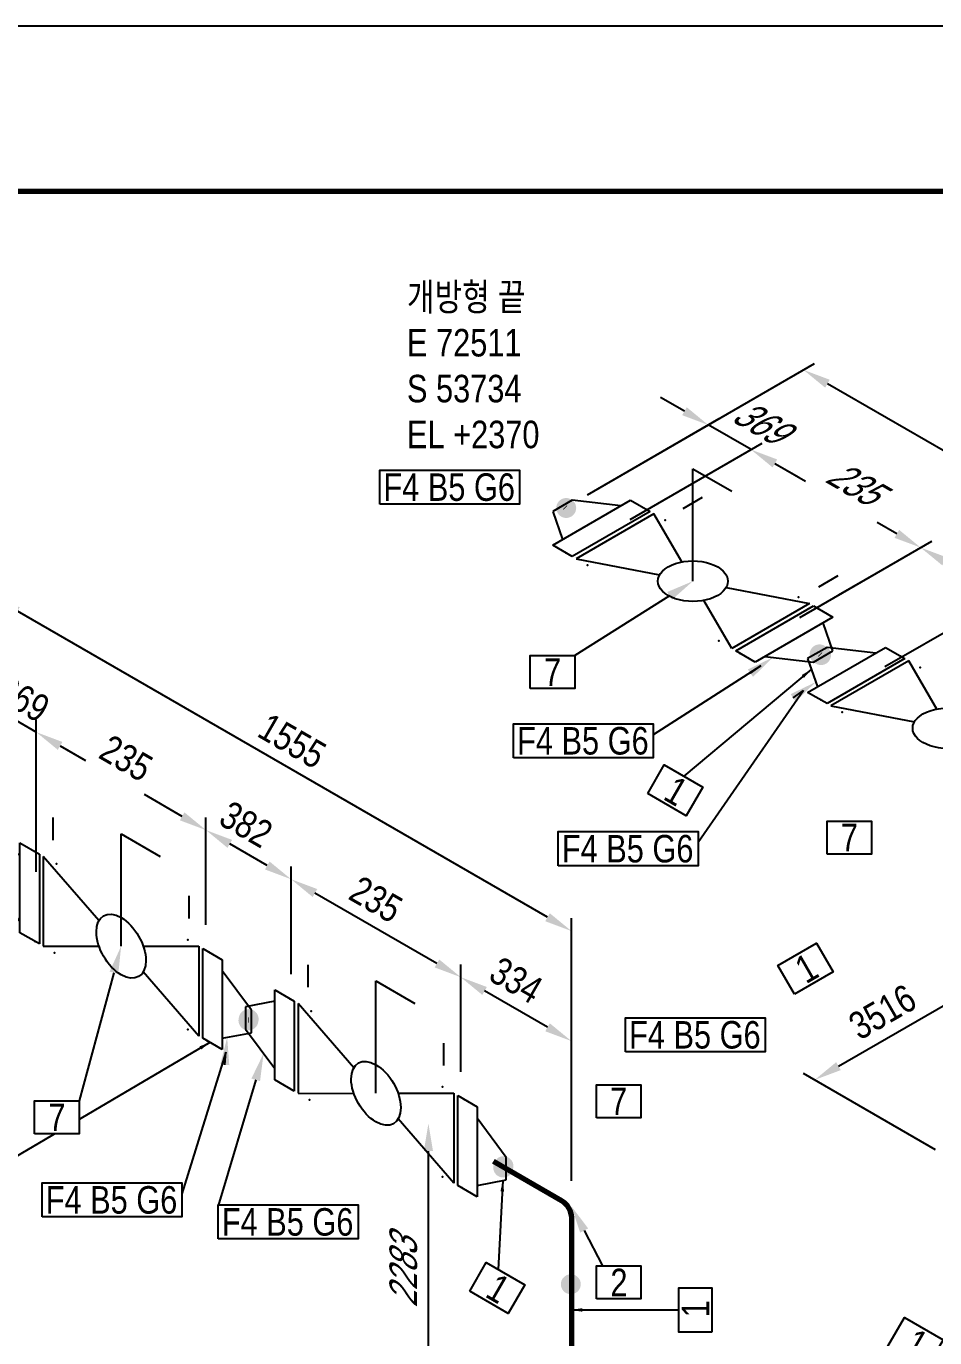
# Model space of a CAD drawing. Header units: millimetres. Extents: x 0 to 594, y 0 to 420.
# Drawn here: x 119.2 to 201.7, y 300.8 to 420 of the extents above; entities that cross this region are included whole.
import ezdxf
from ezdxf import colors
from ezdxf.entities.mleader import LeaderData, LeaderLine
from ezdxf.enums import TextEntityAlignment as Align
from ezdxf.math import Vec2, Vec3

# ---------------------------------------------------------------- set-up
doc = ezdxf.new("R2010")
doc.units = ezdxf.units.MM
doc.header["$LTSCALE"] = 0.25
for name, color, linetype in [('밸브', 4, 'Continuous'), ('용접', 1, 'Continuous'), ('주석', 7, 'Continuous'), ('치수', 1, 'Continuous')]:
    doc.layers.add(name, color=color, linetype=linetype)
doc.layers.add('파이프', color=3, linetype='Continuous', lineweight=70)
doc.styles.add('AdskIsoAnnotation', font='arial.ttf', dxfattribs={"width": 0.8, "height": 1})
doc.styles.add('AdskIsoMetric', font='arial.ttf', dxfattribs={"width": 0.8, "height": 2.5})
doc.styles.add('AdskIsoMetric-30', font='arial.ttf', dxfattribs={"width": 0.8, "height": 2.5})
doc.styles.add('AdskIsoMetric30', font='arial.ttf', dxfattribs={"width": 0.8, "oblique": 29.99999978264889, "height": 2.5})
doc.styles.get("Standard").update_dxf_attribs({"font": 'arial.ttf'})
doc.dimstyles.new('AdskIsoMetric', dxfattribs={"dimtxt": 2.5, "dimasz": 2.5, "dimexe": 1, "dimexo": 2, "dimgap": 0.8, "dimtad": 1, "dimdec": 0, "dimrnd": 1, "dimzin": 0, "dimdsep": 46, "dimtxsty": 'AdskIsoMetric', "dimcen": 0, "dimclrt": 7, "dimadec": 0, "dimazin": 0, "dimtfac": 1, "dimtdec": 0, "dimtmove": 1, "dimatfit": 3, "dimfxl": 0, "dimfrac": 2, "dimtolj": 1, "dimtzin": 0, "dimarcsym": 0})

# ---------------------------------------------------------------- blocks, each defined once
blk = doc.blocks.new('플랜지WN-1-IsoRight')
at = {"color": 0, "linetype": 'ByBlock', "lineweight": -2, "extrusion": (0.7071067811865476, 0.408248290463863, -0.5773502691896257)}
for p, q in [((0.02209708691207959, 0.1913663861549358), (0.110485434560398, 0.140335349846953)), ((0.02209708691207959, -0.2168819043089272), (0.02209708691207959, 0.1913663861549358)), ((0.02209708691207959, 0.1403353498469529), (-0.1104854345603981, 0.1148198316929615)), ((0.110485434560398, 0.140335349846953), (0.1104854345603982, -0.2679129406169102)), ((-0.1104854345603981, 0.1148198316929615), (-0.1104854345603981, 0.01275775907699575)), ((-0.1104854345603981, 0.01275775907699575), (0.0220970869120796, -0.1658508680009443)), ((0.1104854345603982, -0.2679129406169102), (0.02209708691207959, -0.2168819043089272))]:
    blk.add_line(p, q, dxfattribs=at)
blk = doc.blocks.new('개스킷-1-IsoRight')
at = {"color": 0, "linetype": 'ByBlock', "lineweight": -2, "extrusion": (1, 0, 0)}
for p in [(-0.04419417382415923, 0.2296396633859229), (0.04419417382415922, 0.1786086270779401), (-0.05293575327064105, -0.1735616738313713), (0.04419417382415925, -0.229639663385923)]:
    blk.add_point(p, dxfattribs=at)
blk = doc.blocks.new('볼 밸브-1-IsoRight')
at = {"color": 0, "linetype": 'ByBlock', "lineweight": -2, "extrusion": (0.7071067811865476, 0.408248290463863, -0.5773502691896257)}
for p, q in [((-0.1005874048326692, 0.1163530573035437), (-0.3535533905862022, 0.4082482904577395)), ((-0.3535533905862022, 0.4082482904577395), (-0.3535533905862023, -2.041971206370991e-12)), ((0.1006348176480118, 6.81143462079328e-05), (0.3535533905932738, -2.040790848612922e-12)), ((-0.3535533905862023, -2.041971206370991e-12), (-0.1006347621483478, -6.82743933664705e-05)), ((0.3535533905932738, -2.040790848612922e-12), (0.3535533905932738, -0.4082482904618222)), ((0.3535533905932738, -0.4082482904618222), (0.1006820197096957, -0.116189436065043)), ((0.1125395395231741, -0.06497473343818105), (0.1125395395231741, -0.06497473343818105))]:
    blk.add_line(p, q, dxfattribs=at)
at = {"linetype": 'ByBlock', "extrusion": (-1.922962686383564e-16, -1.110223024625157e-16, -0.9999999999999997)}
for centre, start_param, end_param in [((3.535769712332928e-12, -2.041302889302434e-12), -0.7853981633974483, 2.356194490192345), ((3.535769712332928e-12, -2.041274034724402e-12), 2.356194490192345, 5.497787143782137)]:
    blk.add_ellipse(centre, major_axis=(-0.07957747154594771, 0.1378322238554481), ratio=0.5773502691896256, start_param=start_param, end_param=end_param, dxfattribs=at)
blk = doc.blocks.new('Operator_Lever-1-IsoRight')
at = {"color": 0, "linetype": 'ByBlock', "lineweight": -2, "extrusion": (0.7071067811865476, 0.408248290463863, -0.5773502691896257)}
for p, q in [((0, 0), (0, 0.5103103630798287)), ((0, 0.5103103630798287), (0.1767766952966369, 0.408248290463863))]:
    blk.add_line(p, q, dxfattribs=at)
blk = doc.blocks.new('볼 밸브-2-IsoLeft')
at = {"color": 0, "linetype": 'ByBlock', "lineweight": -2, "extrusion": (0, -0.816496580927726, -0.5773502691896257)}
for p, q in [((-0.1767766952913326, 0.3061862178427942), (-0.5303300858810718, 0.1020620726129035)), ((-0.05011640381614839, 0.08721361128038556), (-0.1767766952913326, 0.3061862178427942)), ((-0.5303300858810718, 0.1020620726129035), (-0.1510112705816051, 0.02901661631140809)), ((0.151011215226196, -0.02901671235636032), (0.5303300858881433, -0.1020620726169862)), ((0.1767766952984042, -0.306186217846877), (0.05040002628082842, -0.08715911362349552)), ((0.1125395395231741, -0.06497473343818108), (0.1125395395231741, -0.06497473343818108)), ((0.5303300858881433, -0.1020620726169862), (0.1767766952984042, -0.306186217846877))]:
    blk.add_line(p, q, dxfattribs=at)
at = {"linetype": 'ByBlock', "extrusion": (0, 0, -1)}
for centre, start_param, end_param in [((3.5358593983425e-12, -2.041325814966172e-12), 3.926990816987242, 7.068583470577035), ((3.535834409544909e-12, -2.041340242255187e-12), 0.7853981633974481, 3.926990816987242)]:
    blk.add_ellipse(centre, major_axis=(-0.1591549430918955, 0), ratio=0.5773502691896256, start_param=start_param, end_param=end_param, dxfattribs=at)
blk = doc.blocks.new('개스킷-2-IsoLeft')
at = {"color": 0, "linetype": 'ByBlock', "lineweight": -2, "extrusion": (0, 0, -1)}
for p in [(0.1325825214724777, 0.1275775907699572), (0.2209708691207962, 0.07654655446197431), (-0.229712448567278, -0.07149960121540552), (-0.1325825214724777, -0.1275775907699572)]:
    blk.add_point(p, dxfattribs=at)
blk = doc.blocks.new('플랜지WN-2-IsoLeft')
at = {"color": 0, "linetype": 'ByBlock', "lineweight": -2, "extrusion": (0, -0.816496580927726, -0.5773502691896257)}
for p, q in [((-0.1546796083845574, -0.1148198316929615), (0.1988737822087165, 0.08930431353897003)), ((-0.06629126073623882, 0.08930431353897009), (-0.1546796083845573, 0.03827327723098721)), ((0.1546796083845573, 0.06378879538497861), (-0.06629126073623882, 0.08930431353897009)), ((0.1988737822087165, 0.08930431353897003), (0.2872621298570349, 0.03827327723098714)), ((-0.1546796083845573, 0.03827327723098721), (-0.1104854345603982, -0.08930431353897003)), ((0.2872621298570349, 0.03827327723098714), (-0.06629126073623884, -0.1658508680009445)), ((-0.06629126073623884, -0.1658508680009445), (-0.1546796083845574, -0.1148198316929615))]:
    blk.add_line(p, q, dxfattribs=at)
blk = doc.blocks.new('*D100')
at = {"layer": 'Defpoints', "color": 0}
for p in [(158.6846669325366, 333.592802971729), (158.6846668951501, 322.6752858613964), (168.7336122220929, 312.7910416045916)]:
    blk.add_point(p, dxfattribs=at)
at = {"layer": '치수', "color": 0, "lineweight": -2}
for p, q in [((158.6846669030585, 324.9846869405035), (158.6846669364907, 334.7475035112826)), ((166.5685487704807, 329.0410416158203), (160.8497304355154, 332.3428029605014)), ((168.7336122300013, 315.1004426836985), (168.7336122774137, 328.9457421441463))]:
    blk.add_line(p, q, dxfattribs=at)
at = {"layer": '치수', "color": 0}
for points in [[(161.05806377072, 332.7036468776647), (160.6413971003108, 331.9819590433383), (158.6846669325366, 333.592802971729)], [(166.7768821056853, 329.4018855329836), (166.3602154352761, 328.6801976986572), (168.7336122734595, 327.7910416045927)]]:
    blk.add_solid(points, dxfattribs=at)
at = {"layer": '치수', "color": 7, "insert": (163.7091396119602, 333.3088195562497), "char_height": 2.5, "attachment_point": 5, "rotation": 329.99999970287485, "style": 'AdskIsoMetric-30'}
blk.add_mtext('\\A1;334', dxfattribs=at)
blk = doc.blocks.new('*D101')
at = {"layer": 'Defpoints', "color": 0}
for p in [(143.2692475354744, 342.4928996168834), (143.2692474994275, 331.5753825102851), (158.6846668951501, 322.6752858737821)]:
    blk.add_point(p, dxfattribs=at)
at = {"layer": '치수', "color": 0, "lineweight": -2}
for p, q in [((143.2692475070525, 333.8847835895558), (143.2692475392869, 343.6476001565188)), ((156.5196034282183, 334.8428029837291), (145.4343110384531, 341.2428996056556)), ((158.6846669027752, 324.9846869530528), (158.6846669350095, 334.7475035121366))]:
    blk.add_line(p, q, dxfattribs=at)
at = {"layer": '치수', "color": 0}
for points in [[(145.6426443736577, 341.6037435228187), (145.2259777032484, 340.8820556884925), (143.2692475354744, 342.4928996168834)], [(156.727936763423, 335.2036469008922), (156.3112700930137, 334.481959066566), (158.684666931197, 333.5928029725013)]]:
    blk.add_solid(points, dxfattribs=at)
at = {"layer": '치수', "color": 7, "insert": (150.9769572419753, 340.6597485627826), "char_height": 2.5, "attachment_point": 5, "rotation": 329.9999997028691, "style": 'AdskIsoMetric-30'}
blk.add_mtext('\\A1;235', dxfattribs=at)
blk = doc.blocks.new('개스킷 해치 표식-1-IsoRight')
at = {"linetype": 'ByBlock', "lineweight": -2, "extrusion": (0.7071067811865476, 0.408248290463863, -0.5773502691896257)}
blk.add_line((0, 0), (-1.040834085586084e-17, 0.1020620726159658), dxfattribs=at)
blk = doc.blocks.new('*D62')
at = {"layer": 'Defpoints', "color": 0}
for p in [(135.5326151052317, 346.9596464866003), (135.5326150680806, 336.0421293767869), (143.2692474994275, 331.5753825224955)]:
    blk.add_point(p, dxfattribs=at)
at = {"layer": '치수', "color": 0, "lineweight": -2}
for p, q in [((135.5326150759392, 338.3515304559226), (135.5326151091611, 348.1143470261681)), ((141.1041840335998, 343.7428996274743), (137.6976786082106, 345.7096464753727)), ((143.2692475072861, 333.8847836016312), (143.2692475405079, 343.6476001558145))]:
    blk.add_line(p, q, dxfattribs=at)
at = {"layer": '치수', "color": 0}
for points in [[(137.9060119434152, 346.0704903925358), (137.489345273006, 345.3488025582095), (135.5326151052317, 346.9596464866003)], [(141.3125173688044, 344.1037435446375), (140.8958506983951, 343.3820557103112), (143.2692475365786, 342.4928996162467)]]:
    blk.add_solid(points, dxfattribs=at)
at = {"layer": '치수', "color": 7, "insert": (139.1809608779115, 347.4711548879664), "char_height": 2.5, "attachment_point": 5, "rotation": 329.9999997028752, "style": 'AdskIsoMetric-30'}
blk.add_mtext('\\A1;382', dxfattribs=at)
blk = doc.blocks.new('*D102')
at = {"layer": 'Defpoints', "color": 0}
for p in [(120.1171957074288, 355.8597431321822), (120.1171956718262, 344.9422260245386), (135.5326150680807, 336.0421293888822)]:
    blk.add_point(p, dxfattribs=at)
at = {"layer": '치수', "color": 0, "lineweight": -2}
for p, q in [((120.1171956793573, 347.2516271038637), (120.1171957111944, 357.0144436718447)), ((122.2822592104075, 354.6097431209544), (124.590947861032, 353.2768210910778)), ((133.3675516007046, 348.2096464987208), (129.9389960239819, 350.1891240075802)), ((135.5326150756118, 338.3515304682072), (135.5326151074489, 348.1143470271555))]:
    blk.add_line(p, q, dxfattribs=at)
at = {"layer": '치수', "color": 0}
for points in [[(122.4905925456122, 354.9705870381175), (122.0739258752029, 354.2488992037913), (120.1171957074288, 355.8597431321822)], [(133.5758849359093, 348.5704904158839), (133.1592182655, 347.8488025815577), (135.5326151036833, 346.959646487493)]]:
    blk.add_solid(points, dxfattribs=at)
at = {"layer": '치수', "color": 7, "insert": (128.2777034765359, 353.4870749996865), "char_height": 2.5, "attachment_point": 5, "rotation": 329.99999970286893, "style": 'AdskIsoMetric-30'}
blk.add_mtext('\\A1;235', dxfattribs=at)
blk = doc.blocks.new('*D103')
at = {"layer": 'Defpoints', "color": 0}
for p in [(116.2344181245784, 358.1014658416919), (116.2344180733779, 343.1014658415954), (120.1171956578913, 340.8597431314948)]:
    blk.add_point(p, dxfattribs=at)
at = {"layer": '치수', "color": 0, "lineweight": -2}
for p, q in [((114.0693546215997, 359.3514658529198), (111.904291118621, 360.6014658641476)), ((116.2344180812608, 345.4108669207174), (116.2344181285198, 359.2561663812529)), ((120.1171957090918, 355.859743131222), (116.2344181245784, 358.1014658416919)), ((120.1171956657742, 343.1691442106167), (120.1171957130332, 357.014443670783)), ((122.2822592120705, 354.6097431199942), (124.4473227150492, 353.3597431087663))]:
    blk.add_line(p, q, dxfattribs=at)
at = {"layer": '치수', "color": 0}
for points in [[(114.2776879568043, 359.7123097700829), (113.861021286395, 358.9906219357566), (116.2344181245784, 358.1014658416919)], [(122.4905925472751, 354.9705870371573), (122.0739258768658, 354.248899202831), (120.1171957090918, 355.859743131222)]]:
    blk.add_solid(points, dxfattribs=at)
at = {"layer": '치수', "color": 7, "insert": (118.9211458512859, 358.8712004703602), "char_height": 2.5, "attachment_point": 5, "rotation": 329.99999970286893, "style": 'AdskIsoMetric-30'}
blk.add_mtext('\\A1;369', dxfattribs=at)
blk = doc.blocks.new('*D104')
at = {"layer": 'Defpoints', "color": 0}
for p in [(116.2344181589891, 368.101465841596), (116.2344180873583, 347.1839487293196), (168.7336122220929, 312.7910416045916)]:
    blk.add_point(p, dxfattribs=at)
at = {"layer": '치수', "color": 0, "lineweight": -2}
for p, q in [((116.2344180952667, 349.4933498084266), (116.2344181629433, 369.2561663811495)), ((166.5685488047251, 339.0410416158234), (118.3994816619679, 366.8514658303684)), ((168.7336122300013, 315.1004426836985), (168.7336123116581, 338.9457421441493))]:
    blk.add_line(p, q, dxfattribs=at)
at = {"layer": '치수', "color": 0}
for points in [[(118.6078149971726, 367.2123097475315), (118.1911483267633, 366.4906219132052), (116.2344181589891, 368.101465841596)], [(166.7768821399297, 339.4018855329866), (166.3602154695205, 338.6801976986602), (168.7336123077039, 337.7910416045958)]]:
    blk.add_solid(points, dxfattribs=at)
at = {"layer": '치수', "color": 7, "insert": (143.3638970499198, 355.05515098662), "char_height": 2.5, "attachment_point": 5, "rotation": 329.99999970287485, "style": 'AdskIsoMetric-30'}
blk.add_mtext('\\A1;1555', dxfattribs=at)
blk = doc.blocks.new('*D105')
at = {"layer": 'Defpoints', "color": 0}
for p in [(155.7432310262306, 320.2910416387942), (168.733612222093, 312.7910416045917), (168.7336120630578, 282.8991810841146)]:
    blk.add_point(p, dxfattribs=at)
at = {"layer": '치수', "color": 0, "lineweight": -2}
for p, q in [((155.7432310262306, 292.8991810264981), (155.7432310262306, 317.7910416387942)), ((166.7336120630578, 284.0538816153955), (154.7432310262306, 290.9765312921386))]:
    blk.add_line(p, q, dxfattribs=at)
at = {"layer": '치수', "color": 0}
for points in [[(155.326564359564, 317.7910416387942), (156.1598976928973, 317.7910416387942), (155.7432310262306, 320.2910416387942)], [(155.326564359564, 292.8991810264981), (156.1598976928973, 292.8991810264981), (155.7432310262306, 290.3991810264981)]]:
    blk.add_solid(points, dxfattribs=at)
at = {"layer": '치수', "color": 7, "insert": (153.4760788172854, 306.6540523709619), "char_height": 2.5, "attachment_point": 5, "rotation": 90, "style": 'AdskIsoMetric30'}
blk.add_mtext('\\A1;2283', dxfattribs=at)
blk = doc.blocks.new('*D114')
at = {"layer": 'Defpoints', "color": 0}
for p in [(208.2078609786715, 368.1600695108999), (195.2174798824826, 360.6600695806425), (210.6328992690526, 351.7599729155895)]:
    blk.add_point(p, dxfattribs=at)
at = {"layer": '치수', "color": 0, "lineweight": -2}
for p, q in [((197.217479887482, 361.8147701076663), (209.2078609811711, 368.7374197744118)), ((221.4582168654453, 360.509972860595), (210.3729244801928, 366.9100694971479)), ((212.6328992740519, 352.9146734426134), (224.6232803694663, 359.8373231103549))]:
    blk.add_line(p, q, dxfattribs=at)
at = {"layer": '치수', "color": 0}
for points in [[(210.5812578158182, 367.2709134140682), (210.1645911445675, 366.5492255802276), (208.2078609786715, 368.1600695108999)], [(221.6665502010707, 360.8708167775153), (221.24988352982, 360.1491289436748), (223.6232803669667, 359.259972846843)]]:
    blk.add_solid(points, dxfattribs=at)
at = {"layer": '치수', "color": 7, "insert": (218.6919932775504, 365.1029889690119), "char_height": 2.5, "attachment_point": 5, "rotation": 329.9999996360702, "style": 'AdskIsoMetric30'}
blk.add_mtext('\\A1;235', dxfattribs=at)
blk = doc.blocks.new('*D63')
at = {"layer": 'Defpoints', "color": 0}
for p in [(200.4712285562965, 372.6268163881015), (191.0163813754101, 367.1680578907368), (195.2174798824826, 360.6600695806425)]:
    blk.add_point(p, dxfattribs=at)
at = {"layer": '치수', "color": 0, "lineweight": -2}
for p, q in [((193.0163813804717, 368.3227584177247), (201.4712285588273, 373.2041666515955)), ((206.0427974775549, 369.4100695244186), (202.6362920578179, 371.3768163743496)), ((197.2174798875442, 361.8147701076304), (209.2078609816071, 368.7374197741606))]:
    blk.add_line(p, q, dxfattribs=at)
at = {"layer": '치수', "color": 0}
for points in [[(202.8446253934432, 371.7376602912698), (202.4279587221925, 371.0159724574293), (200.4712285562965, 372.6268163881015)], [(206.2511308131803, 369.7709134413389), (205.8344641419296, 369.0492256074984), (208.2078609790763, 368.1600695106667)]]:
    blk.add_solid(points, dxfattribs=at)
at = {"layer": '치수', "color": 7, "insert": (207.1033323169872, 372.019334164951), "char_height": 2.5, "attachment_point": 5, "rotation": 329.99999963607036, "style": 'AdskIsoMetric30'}
blk.add_mtext('\\A1;382', dxfattribs=at)
blk = doc.blocks.new('*D115')
at = {"layer": 'Defpoints', "color": 0}
for p in [(185.0558091680052, 381.5269130521569), (172.065428070673, 374.0269131209704), (187.4808474600615, 365.1268164580843)]:
    blk.add_point(p, dxfattribs=at)
at = {"layer": '치수', "color": 0, "lineweight": -2}
for p, q in [((174.0654280756364, 375.1816136480149), (186.0558091704869, 382.1042633156792)), ((187.2208726695266, 380.2769130384049), (190.0182414245494, 378.6618514109788)), ((198.3061650543116, 373.8768164021218), (196.5283475164908, 374.9032398512092)), ((189.4808474650249, 366.2815169851289), (201.4712285583147, 373.2041666518921))]:
    blk.add_line(p, q, dxfattribs=at)
at = {"layer": '치수', "color": 0}
for points in [[(187.4292060051519, 380.6377569553251), (187.0125393339012, 379.9160691214847), (185.0558091680052, 381.5269130521569)], [(198.514498389937, 374.237660319042), (198.0978317186863, 373.5159724852016), (200.471228555833, 372.6268163883698)]]:
    blk.add_solid(points, dxfattribs=at)
at = {"layer": '치수', "color": 7, "insert": (194.2976354462553, 378.5567562193164), "char_height": 2.5, "attachment_point": 5, "rotation": 329.99999963607, "style": 'AdskIsoMetric30'}
blk.add_mtext('\\A1;235', dxfattribs=at)
blk = doc.blocks.new('개스킷 해치 표식-2-IsoLeft')
at = {"linetype": 'ByBlock', "lineweight": -2, "extrusion": (0, -0.816496580927726, -0.5773502691896257)}
blk.add_line((0, 0), (0.08838834764831847, 0.05103103630798289), dxfattribs=at)
blk = doc.blocks.new('*D116')
at = {"layer": 'Defpoints', "color": 0}
for p in [(181.1730315920247, 383.7686357637364), (168.1826504952189, 376.2686358328987), (172.065428070673, 374.0269131209704)]:
    blk.add_point(p, dxfattribs=at)
at = {"layer": '치수', "color": 0, "lineweight": -2}
for p, q in [((179.0079680905033, 385.0186357774884), (176.842904588982, 386.2686357912404)), ((170.1826505001884, 377.4233363599398), (182.1730315945094, 384.3459860272569)), ((185.0558091680444, 381.5269130521346), (181.1730315920247, 383.7686357637364)), ((174.0654280756424, 375.1816136480115), (186.0558091705291, 382.1042633156551)), ((187.2208726695658, 380.2769130383826), (189.3859361710872, 379.0269130246306))]:
    blk.add_line(p, q, dxfattribs=at)
at = {"layer": '치수', "color": 0}
for points in [[(179.2163014261287, 385.3794796944086), (178.799634754878, 384.6577918605681), (181.1730315920247, 383.7686357637364)], [(187.4292060051911, 380.6377569553028), (187.0125393339404, 379.9160691214623), (185.0558091680444, 381.5269130521346)]]:
    blk.add_solid(points, dxfattribs=at)
at = {"layer": '치수', "color": 7, "insert": (185.7813967878546, 384.101886073332), "char_height": 2.5, "attachment_point": 5, "rotation": 329.99999963607, "style": 'AdskIsoMetric30'}
blk.add_mtext('\\A1;369', dxfattribs=at)
blk = doc.blocks.new('*D117')
at = {"layer": 'Defpoints', "color": 0}
for p in [(189.8332856562899, 388.768635717785), (168.1826504952189, 376.2686358328988), (220.6818446018644, 345.9582115385684)]:
    blk.add_point(p, dxfattribs=at)
at = {"layer": '치수', "color": 0, "lineweight": -2}
for p, q in [((170.1826505001633, 377.4233363599544), (190.833285658762, 389.3459859813128)), ((240.1674162614165, 359.708211437208), (191.9983491578112, 387.518635704033)), ((222.6818446068088, 347.112912065624), (243.3324797654101, 359.0355616869838))]:
    blk.add_line(p, q, dxfattribs=at)
at = {"layer": '치수', "color": 0}
for points in [[(192.2066824934366, 387.8794796209532), (191.7900158221859, 387.1577917871127), (189.8332856562899, 388.768635717785)], [(240.3757495970418, 360.0690553541283), (239.9590829257911, 359.3473675202878), (242.3324797629379, 358.458211423456)]]:
    blk.add_solid(points, dxfattribs=at)
at = {"layer": '치수', "color": 7, "insert": (217.6457954134248, 375.557928759813), "char_height": 2.5, "attachment_point": 5, "rotation": 329.9999996360702, "style": 'AdskIsoMetric30'}
blk.add_mtext('\\A1;1555', dxfattribs=at)
blk = doc.blocks.new('*D64')
at = {"layer": 'Defpoints', "color": 0}
for p in [(207.6914634376397, 333.9932428547785), (220.6818444780448, 326.4932428264392), (203.8246870110688, 316.7607585725612)]:
    blk.add_point(p, dxfattribs=at)
at = {"layer": '치수', "color": 0, "lineweight": -2}
for p, q in [((218.6818444755075, 327.6479433721008), (206.6914634363711, 334.5705931276093)), ((192.9993694883254, 325.5107585866969), (205.5263999199781, 332.7432428689822)), ((201.8246870085317, 317.9154591182228), (189.8343059693953, 324.8381088737314))]:
    blk.add_line(p, q, dxfattribs=at)
at = {"layer": '치수', "color": 0}
for points in [[(205.3180665890121, 333.1040867885924), (205.7347332509442, 332.3823989493719), (207.6914634376397, 333.9932428547785)], [(192.7910361573594, 325.8716025063072), (193.2077028192915, 325.1499146670867), (190.8343059706639, 324.2607586009005)]]:
    blk.add_solid(points, dxfattribs=at)
at = {"layer": '치수', "color": 7, "insert": (196.9965851937466, 330.4354493668283), "char_height": 2.5, "attachment_point": 5, "rotation": 29.99999962411812, "style": 'AdskIsoMetric-30'}
blk.add_mtext('\\A1;3516', dxfattribs=at)
blk = doc.blocks.new('엘보우-14-Iso2DSkew90')
at = {"color": 0, "linetype": 'ByBlock', "lineweight": -2, "extrusion": (0.7071067827700399, 0.408248287089596, -0.5773502696362186)}
for p, q in [((-7.071067796030552, 4.082482913780926), (-0.9049707480482068, 0.5224851073344715)), ((-1.832410279067886e-09, -1.044970214419308), (-1.431770746407324e-08, -8.1649658256113))]:
    blk.add_line(p, q, dxfattribs=at)
at = {"linetype": 'ByBlock', "extrusion": (-9.242959281764037e-17, -1.174630057782326e-16, -1)}
blk.add_ellipse((-0.9049707507748093, -0.5224851076010986), major_axis=(-0.6399109497441329, 1.108358288919385), ratio=0.5773502696362188, start_param=0.785398160771291, end_param=2.356194486578098, dxfattribs=at)
blk = doc.blocks.new('Buttweld')
at = {"lineweight": -2}
blk.add_hatch(color=0, dxfattribs=at).paths.add_polyline_path([(0.04399514976077742, -0.002606086945810659), (0.04330731180660574, 0.005255936846196026), (0.04126469755226539, 0.01287907702365859), (0.03792937079826185, 0.02003170832977988), (0.03340267376025871, 0.0264965016817295), (0.02782214783713649, 0.03207702760485173), (0.02135735448518687, 0.03660372464285486), (0.01420472317906558, 0.03993905139685841), (0.006581583001603011, 0.04198166565119876), (-0.001280440790403681, 0.04266950360537045), (-0.009142464582410366, 0.04198166565119876), (-0.01676560475987293, 0.03993905139685841), (-0.02391823606599422, 0.03660372464285487), (-0.03038302941794385, 0.03207702760485173), (-0.03596355534106607, 0.02649650168172951), (-0.04049025237906921, 0.02003170832977988), (-0.04382557913307276, 0.0128790770236586), (-0.0458681933874131, 0.005255936846196026), (-0.04655603134158478, -0.002606086945810653), (-0.0458681933874131, -0.01046811073781733), (-0.04382557913307276, -0.01809125091527991), (-0.04049025237906921, -0.02524388222140119), (-0.03596355534106607, -0.03170867557335082), (-0.03038302941794385, -0.03728920149647304), (-0.02391823606599425, -0.04181589853447618), (-0.01676560475987292, -0.04515122528847974), (-0.009142464582410366, -0.04719383954282007), (-0.001280440790403688, -0.04788167749699176), (0.006581583001602991, -0.04719383954282008), (0.01420472317906554, -0.04515122528847974), (0.02135735448518687, -0.04181589853447618), (0.02782214783713648, -0.03728920149647305), (0.0334026737602587, -0.03170867557335083), (0.03792937079826184, -0.02524388222140123), (0.04126469755226539, -0.0180912509152799), (0.04330731180660574, -0.01046811073781735)], is_closed=False, flags=0)
blk = doc.blocks.new('AnnoRect')
at = {"color": 0, "linetype": 'ByBlock', "lineweight": -2}
blk.add_wipeout([(-0.8095147142857141, -0.5999939999999999), (-0.8095147142857141, 0.5999939999999997), (0.8095147142857136, 0.5999939999999997), (0.8095147142857136, -0.5999939999999997)], dxfattribs=at)
blk.add_lwpolyline([(-0.8095147142857141, -0.5999939999999999), (-0.8095147142857141, 0.5999940000000001), (0.8095147142857141, 0.5999940000000004), (0.8095147142857141, -0.5999939999999997)], close=True, dxfattribs=at)
at = {"color": 0, "linetype": 'ByBlock', "lineweight": -2, "style": 'AdskIsoAnnotation', "width": 0.8}
blk.add_attdef('XX', text='', height=1, dxfattribs=at).set_placement((0, 0), align=Align.MIDDLE_CENTER)

msp = doc.modelspace()

# ---------------------------------------------------------------- linework, layer by layer
at = {"layer": '파이프'}
for points in [[(168.211573224404, 376.2519372871736), (168.1826504952189, 376.2686358328988)], [(191.3636250355372, 362.8850937463606), (191.3347023063523, 362.9017922920858)], [(139.3864699020389, 329.7346223277179), (139.4153926376396, 329.7179237783345)], [(162.5385217297923, 316.3677788125818), (162.5674444653932, 316.3510802631982)], [(168.7336121849578, 305.6709643579729), (168.7336121033256, 290.0192583306807)]]:
    msp.add_lwpolyline(points, dxfattribs=at)

# ---------------------------------------------------------------- block references
at = {"layer": '밸브', "xscale": 20, "yscale": 20, "zscale": 20}
for name, p, rotation in [('Operator_Lever-1-IsoRight', (179.7731377646381, 369.5768647888286), 359.9999998848313), ('플랜지WN-2-IsoLeft', (170.1385006475384, 375.139425204072), 359.9999996287819), ('개스킷-2-IsoLeft', (172.8361990396685, 373.5819082873365), 359.9999995985395), ('볼 밸브-2-IsoLeft', (179.7731377646381, 369.5768647888286), 359.999999643929), ('개스킷-2-IsoLeft', (186.7100764903369, 365.5718212910195), 359.9999996609642), ('플랜지WN-2-IsoLeft', (189.4077748832069, 364.0143043750851), 179.999999631205), ('플랜지WN-2-IsoLeft', (193.2905524590099, 361.7725816635015), 359.9999996385449), ('개스킷-2-IsoLeft', (195.9882508515811, 360.215064747177), 359.9999996112484), ('볼 밸브-2-IsoLeft', (202.9251895762543, 356.2100212483983), 359.999999639259), ('플랜지WN-1-IsoRight', (118.1902682334351, 341.9722552118533), 359.9999999012209), ('Operator_Lever-1-IsoRight', (127.8249053554964, 336.409694809861), 359.9999999078933), ('개스킷-1-IsoRight', (120.8879666272206, 340.4147382991229), 179.9999998745983), ('볼 밸브-1-IsoRight', (127.8249053554964, 336.409694809861), 359.9999999078933), ('개스킷-1-IsoRight', (134.7618440846054, 332.4046513211238), 179.9999999266021), ('플랜지WN-1-IsoRight', (137.4595424784033, 330.8471344084972), 179.9999998803981), ('Operator_Lever-1-IsoRight', (150.976957183652, 323.0428512956062), 359.9999998981854), ('플랜지WN-1-IsoRight', (141.3423200615873, 328.6054116978219), 359.9999998903344), ('개스킷-1-IsoRight', (144.0400184557425, 327.0478947853263), 179.9999999269812), ('볼 밸브-1-IsoRight', (150.976957183652, 323.0428512956062), 359.9999998981854), ('개스킷-1-IsoRight', (157.9138959115124, 319.0378078059146), 179.9999999272245), ('플랜지WN-1-IsoRight', (160.6115943057316, 317.4802908932706), 179.9999998916639)]:
    msp.add_blockref(name, p, dxfattribs=dict(at, rotation=rotation))
at = {"layer": '용접', "xscale": 20, "yscale": 20, "zscale": 20}
for p, rotation in [((168.211573224404, 376.2519372871736), 90.00000011149675), ((191.3347023063524, 362.9017922920859), 270.0000001114953), ((191.3636250355373, 362.8850937463606), 90.00000010292294), ((139.3864699020389, 329.7346223277179), 180), ((162.5385217297923, 316.3677788125818), 180), ((168.7336121849579, 305.670964357973), 270)]:
    msp.add_blockref('Buttweld', p, dxfattribs=dict(at, rotation=rotation))
for p in [(139.4153926376396, 329.7179237783345), (162.5674444653932, 316.3510802631984)]:
    msp.add_blockref('Buttweld', p, dxfattribs=at)
at = {"layer": '주석'}
ref = msp.add_blockref('AnnoRect', (157.6787707614017, 378.1245792931593), dxfattribs=dict(at, xscale=7.844095940959409, yscale=2.585266030013643, zscale=2.5))
ref.add_attrib('XX_001', 'F4 B5 G6', (151.649439247077, 376.8745792931593), dxfattribs={"layer": '0', "color": 0, "linetype": 'ByBlock', "lineweight": -2, "height": 2.5, "style": 'AdskIsoAnnotation', "width": 0.8})
ref = msp.add_blockref('AnnoRect', (180.0000021230087, 328.3609901683996), dxfattribs=dict(at, xscale=7.844095940959409, yscale=2.585266030013643, zscale=2.5))
ref.add_attrib('XX_001', 'F4 B5 G6', (173.970670608684, 327.1109901683996), dxfattribs={"layer": '0', "color": 0, "linetype": 'ByBlock', "lineweight": -2, "height": 2.5, "style": 'AdskIsoAnnotation', "width": 0.8})
ref = msp.add_blockref('AnnoRect', (173.0237889087231, 322.3172555705793), dxfattribs=dict(at, xscale=2.5, yscale=2.5, zscale=2.5))
ref.add_attrib('XX_001', '7', (172.2441163302783, 321.0672555705793), dxfattribs={"layer": '0', "color": 0, "linetype": 'ByBlock', "lineweight": -2, "height": 2.5, "style": 'AdskIsoAnnotation', "width": 0.8})
ref = msp.add_blockref('AnnoRect', (200.0000021230087, 300.3609901683997), dxfattribs=dict(at, xscale=2.5, yscale=2.5, zscale=2.5, rotation=329.9999997319809))
ref.add_attrib('XX_001', '1', (198.7899741194075, 299.6103170888189), dxfattribs={"layer": '0', "color": 0, "linetype": 'ByBlock', "lineweight": -2, "height": 2.5, "rotation": 329.9999997319809, "style": 'AdskIsoAnnotation', "width": 0.8})
at = {"layer": '치수', "xscale": 20, "yscale": 20, "zscale": 20}
for name, p, rotation in [('개스킷 해치 표식-2-IsoLeft', (178.8745547361535, 376.1781448767298), 359.9999996360679), ('개스킷 해치 표식-2-IsoLeft', (191.2068902481017, 369.0580675469822), 359.9999996360679), ('개스킷 해치 표식-1-IsoRight', (121.6587376169531, 346.0522163631529), 359.9999998990808), ('개스킷 해치 표식-1-IsoRight', (133.9910731348463, 338.932139049373), 359.9999998990808), ('개스킷 해치 표식-1-IsoRight', (144.8107894464594, 332.685372849786), 359.9999998990808), ('개스킷 해치 표식-1-IsoRight', (157.1431249618631, 325.5652955343125), 359.9999998990808)]:
    msp.add_blockref(name, p, dxfattribs=dict(at, rotation=rotation))
at = {"layer": '파이프'}
msp.add_blockref('엘보우-14-Iso2DSkew90', (168.7336122220929, 312.7910416045916), dxfattribs=at)

# ---------------------------------------------------------------- texts
at = {"layer": '주석', "insert": (153.7939911005165, 381.6233145003064), "char_height": 2.5, "attachment_point": 7, "style": 'AdskIsoAnnotation'}
msp.add_mtext('{\\fGulim|b0|i0|c129|p50;개방형 끝\\P}E 72511\\PS 53734\\PEL +2370', dxfattribs=at)

# ---------------------------------------------------------------- dimensions: what is measured, and where the dimension line sits
at = {"layer": '치수'}
for base, p1, p2, angle, text, override, picture, middle in [((189.8332856562899, 388.768635717785), (220.6818446018644, 345.9582115385684), (168.1826504952189, 376.2686358328988), 149.9999996360702, '1555', {"dimtad": 0, "dimlfac": 25.64614737832953, "dimtxsty": 'AdskIsoMetric30'}, '*D117', (217.6457954134248, 375.557928759813)), ((181.1730315920247, 383.7686357637364), (172.065428070673, 374.0269131209704), (168.1826504952189, 376.2686358328988), 149.99999963607, '369', {"dimtad": 0, "dimlfac": 82.38543558017604, "dimtxsty": 'AdskIsoMetric30'}, '*D116', (185.7813967878546, 384.101886073332)), ((185.0558091680052, 381.5269130521569), (187.4808474600615, 365.1268164580843), (172.065428070673, 374.0269131209704), 149.99999963607, '235', {"dimtad": 0, "dimlfac": 13.19929498793532, "dimtxsty": 'AdskIsoMetric30'}, '*D115', (194.2976354462553, 378.5567562193164)), ((200.4712285562965, 372.6268163881015), (195.2174798824826, 360.6600695806425), (191.0163813754101, 367.1680578907369), 149.9999996360704, '382', {"dimtad": 0, "dimlfac": 55.36864996513748, "dimtxsty": 'AdskIsoMetric30'}, '*D63', (207.1033323169872, 372.019334164951)), ((116.2344181589891, 368.101465841596), (168.7336122220929, 312.7910416045916), (116.2344180873583, 347.1839487293197), 149.9999997028748, '1555', {"dimtad": 0, "dimlfac": 24.81071434726828, "dimtxsty": 'AdskIsoMetric-30', "dimse1": 0, "dimse2": 0, "dimsd1": 0, "dimsd2": 0, "dimtmove": 1}, '*D104', (143.3638970499198, 355.05515098662)), ((208.2078609786715, 368.1600695108999), (210.6328992690526, 351.7599729155895), (195.2174798824826, 360.6600695806425), 149.9999996360702, '235', {"dimtad": 0, "dimlfac": 13.19929498894229, "dimtxsty": 'AdskIsoMetric30'}, '*D114', (218.6919932775504, 365.1029889690119)), ((116.2344181245784, 358.1014658416919), (120.1171956578913, 340.8597431314948), (116.2344180733779, 343.1014658415954), 149.9999997028689, '369', {"dimtad": 0, "dimlfac": 82.38543545280146, "dimtxsty": 'AdskIsoMetric-30'}, '*D103', (118.9211458512859, 358.8712004703602)), ((120.1171957074288, 355.8597431321822), (135.5326150680806, 336.0421293888822), (120.1171956718262, 344.9422260245386), 149.999999702869, '235', {"dimtad": 0, "dimlfac": 13.1992949936218, "dimtxsty": 'AdskIsoMetric-30'}, '*D102', (128.2777034765359, 353.4870749996865)), ((135.5326151052317, 346.9596464866003), (143.2692474994275, 331.5753825224955), (135.5326150680806, 336.0421293767869), 149.9999997028752, '382', {"dimtad": 0, "dimlfac": 42.71729682104811, "dimtxsty": 'AdskIsoMetric-30', "dimse1": 0, "dimse2": 0, "dimsd1": 0, "dimsd2": 0, "dimtmove": 1}, '*D62', (139.1809608779115, 347.4711548879664)), ((143.2692475354744, 342.4928996168834), (158.6846668951501, 322.6752858737821), (143.2692474994275, 331.575382510285), 149.9999997028691, '235', {"dimtad": 0, "dimlfac": 13.19929499364998, "dimtxsty": 'AdskIsoMetric-30', "dimse1": 0, "dimse2": 0, "dimsd1": 0, "dimsd2": 0, "dimtmove": 1}, '*D101', (150.9769572419753, 340.6597485627826)), ((158.6846669325366, 333.592802971729), (168.7336122220929, 312.7910416045916), (158.6846668951501, 322.6752858613964), 149.9999997028748, '334', {"dimtad": 0, "dimlfac": 24.46402869376909, "dimtxsty": 'AdskIsoMetric-30', "dimse1": 0, "dimse2": 0, "dimsd1": 0, "dimsd2": 0, "dimtmove": 1}, '*D100', (163.7091396119602, 333.3088195562497)), ((207.6914634376397, 333.9932428547785), (203.8246870110688, 316.7607585725612), (220.6818444780447, 326.4932428264392), 29.99999962411811, '3516', {"dimtad": 0, "dimlfac": 180.6547674938116, "dimtxsty": 'AdskIsoMetric-30', "dimse1": 0, "dimse2": 0, "dimsd1": 0, "dimsd2": 0, "dimtmove": 1}, '*D64', (196.9965851937466, 330.4354493668283)), ((155.7432310262306, 320.2910416387942), (168.7336120630578, 282.8991810841144), (168.7336122220929, 312.7910416045916), 89.99999969516831, '2283', {"dimtad": 0, "dimlfac": 76.35893050003982, "dimtxsty": 'AdskIsoMetric30', "dimse1": 0, "dimse2": 1, "dimsd1": 0, "dimsd2": 0, "dimtmove": 1}, '*D105', (153.4760788172854, 306.6540523709619))]:
    dim = msp.add_linear_dim(base=base, p1=p1, p2=p2, angle=angle, text=text, dimstyle='AdskIsoMetric', override=override, dxfattribs=at)
    dim.commit()
    dim.dimension.update_dxf_attribs({"geometry": picture, "text_midpoint": middle, "dimtype": 160})

# ---------------------------------------------------------------- leaders
at = {"layer": '주석'}
ml = msp.add_multileader_mtext('Standard', dxfattribs=at)
ml.set_content('')
ml.set_leader_properties()
ml.build(insert=Vec2(0, 0))
ml.multileader.update_dxf_attribs({"dogleg_length": 0, "arrow_head_size": 2.5})
ctx = ml.context
ctx.base_point, ctx.arrow_head_size, ctx.plane_origin = Vec3(169.0475756944374, 362.8172405705793), 2.5, Vec3(2.123008698617923e-06, -27.63900983160026)
notes = []
notes.append((ctx, [(0, (1, 1, 0), (169.0475756944374, 362.8172405705793), (-1, 0), 0, [(0, [(179.773137764638, 369.5768647888283)], 0, [])])]))
ctx.mtext, ml.multileader.dxf.content_type = None, 0
ml = msp.add_multileader_mtext('Standard', dxfattribs=at)
ml.set_content('')
ml.set_leader_properties()
ml.build(insert=Vec2(0, 0))
ml.multileader.update_dxf_attribs({"dogleg_length": 0, "arrow_head_size": 2.5})
ctx = ml.context
ctx.base_point, ctx.arrow_head_size, ctx.plane_origin = Vec3(176.1778272864044, 355.626608374499), 2.5, Vec3(2.123008698617923e-06, -27.63900983160026)
notes.append((ctx, [(0, (1, 1, 0), (176.1778272864044, 355.626608374499), (-1, 0), 0, [(0, [(187.0507522737805, 362.6534767537561), (185.9360275309592, 361.8729380946364)], 0, [])])]))
ctx.mtext, ml.multileader.dxf.content_type = None, 0
ml = msp.add_multileader_mtext('Standard', dxfattribs=at)
ml.set_content('')
ml.set_leader_properties()
ml.build(insert=Vec2(0, 0))
ml.multileader.update_dxf_attribs({"dogleg_length": 0, "arrow_head_size": 0})
ctx = ml.context
ctx.base_point, ctx.arrow_head_size, ctx.plane_origin = Vec3(178.9453487021552, 351.8520864378333), 0, Vec3(2.123008698617923e-06, -27.63900983160026)
notes.append((ctx, [(0, (1, 1, 0), (178.9453487021552, 351.8520864378333), (-1, 0), 0, [(0, [(190.5333233410262, 361.5670507363486)], 0, [])])]))
ctx.mtext, ml.multileader.dxf.content_type = None, 0
ml = msp.add_multileader_mtext('Standard', dxfattribs=at)
ml.set_content('')
ml.set_leader_properties()
ml.build(insert=Vec2(0, 0))
ml.multileader.update_dxf_attribs({"dogleg_length": 0, "arrow_head_size": 2.5})
ctx = ml.context
ctx.base_point, ctx.arrow_head_size, ctx.plane_origin = Vec3(180.2446153911477, 345.8224604652349), 2.5, Vec3(2.123008698617923e-06, -27.63900983160026)
notes.append((ctx, [(0, (1, 1, 0), (180.2446153911477, 345.8224604652349), (-1, 0), 0, [(0, [(190.9335298492481, 360.4117540419789), (189.8188051067441, 359.6312153830814)], 0, [])])]))
ctx.mtext, ml.multileader.dxf.content_type = None, 0
ml = msp.add_multileader_mtext('Standard', dxfattribs=at)
ml.set_content('')
ml.set_leader_properties()
ml.build(insert=Vec2(0, 0))
ml.multileader.update_dxf_attribs({"dogleg_length": 0, "arrow_head_size": 2.5})
ctx = ml.context
ctx.base_point, ctx.arrow_head_size, ctx.plane_origin = Vec3(124.0146488152102, 322.3609901683997), 2.5, Vec3(2.123008698617923e-06, -27.63900983160026)
notes.append((ctx, [(0, (1, 1, 0), (124.0146488152102, 322.3609901683997), (-1, 0), 0, [(0, [(127.8249053554964, 336.409694809861)], 0, [])])]))
ctx.mtext, ml.multileader.dxf.content_type = None, 0
ml = msp.add_multileader_mtext('Standard', dxfattribs=at)
ml.set_content('')
ml.set_leader_properties()
ml.build(insert=Vec2(0, 0))
ml.multileader.update_dxf_attribs({"dogleg_length": 0, "arrow_head_size": 2.5})
ctx = ml.context
ctx.base_point, ctx.arrow_head_size, ctx.plane_origin = Vec3(133.3499132074842, 313.9121342748116), 2.5, Vec3(2.123008698617923e-06, -27.63900983160026)
notes.append((ctx, [(0, (1, 1, 0), (133.3499132074842, 313.9121342748116), (-1, 0), 0, [(0, [(137.459542469083, 328.1254791369445), (137.3409385220274, 326.7698298722539)], 0, [])])]))
ctx.mtext, ml.multileader.dxf.content_type = None, 0
ml = msp.add_multileader_mtext('Standard', dxfattribs=at)
ml.set_content('')
ml.set_leader_properties()
ml.build(insert=Vec2(0, 0))
ml.multileader.update_dxf_attribs({"dogleg_length": 0, "arrow_head_size": 0})
ctx = ml.context
ctx.base_point, ctx.arrow_head_size, ctx.plane_origin = Vec3(116.4844829310412, 316.2359582562574), 0, Vec3(2.123008698617923e-06, -27.63900983160026)
notes.append((ctx, [(0, (1, 1, 0), (116.4844829310412, 316.2359582562574), (-1, 0), 0, [(0, [(135.8874800979899, 327.6722821467486)], 0, [])])]))
ctx.mtext, ml.multileader.dxf.content_type = None, 0
ml = msp.add_multileader_mtext('Standard', dxfattribs=at)
ml.set_content('')
ml.set_leader_properties()
ml.build(insert=Vec2(0, 0))
ml.multileader.update_dxf_attribs({"dogleg_length": 0, "arrow_head_size": 2.5})
ctx = ml.context
ctx.base_point, ctx.arrow_head_size, ctx.plane_origin = Vec3(136.6500910385332, 312.8098460619876), 2.5, Vec3(2.123008698617923e-06, -27.63900983160026)
notes.append((ctx, [(0, (1, 1, 0), (136.6500910385332, 312.8098460619876), (-1, 0), 0, [(0, [(140.7648999672692, 326.6616282732622)], 0, [])])]))
ctx.mtext, ml.multileader.dxf.content_type = None, 0
ml = msp.add_multileader_mtext('Standard', dxfattribs=at)
ml.set_content('')
ml.set_leader_properties()
ml.build(insert=Vec2(0, 0))
ml.multileader.update_dxf_attribs({"dogleg_length": 0, "arrow_head_size": 0})
ctx = ml.context
ctx.base_point, ctx.arrow_head_size, ctx.plane_origin = Vec3(162.0868421058481, 307.0428865725772), 0, Vec3(2.123008698617923e-06, -27.63900983160026)
notes.append((ctx, [(0, (1, 1, 0), (162.0868421058481, 307.0428865725772), (-1, 0), 0, [(0, [(162.5040274581235, 315.1228345519067)], 0, [])])]))
ctx.mtext, ml.multileader.dxf.content_type = None, 0
ml = msp.add_multileader_mtext('Standard', dxfattribs=at)
ml.set_content('')
ml.set_leader_properties()
ml.build(insert=Vec2(0, 0))
ml.multileader.update_dxf_attribs({"dogleg_length": 0, "arrow_head_size": 2.5})
ctx = ml.context
ctx.base_point, ctx.arrow_head_size, ctx.plane_origin = Vec3(171.5714521230087, 307.3609601683999), 2.5, Vec3(2.123008698617923e-06, -27.63900983160026)
notes.append((ctx, [(0, (1, 1, 0), (171.5714521230087, 307.3609601683999), (-1, 0), 0, [(0, [(168.7336122220929, 312.7910416045916)], 0, [])])]))
ctx.mtext, ml.multileader.dxf.content_type = None, 0
ml = msp.add_multileader_mtext('Standard', dxfattribs=at)
ml.set_content('')
ml.set_leader_properties()
ml.build(insert=Vec2(0, 0))
ml.multileader.update_dxf_attribs({"dogleg_length": 0, "arrow_head_size": 0})
ctx = ml.context
ctx.base_point, ctx.arrow_head_size, ctx.plane_origin = Vec3(178.5000171230088, 303.3609901682134), 0, Vec3(2.123008698617923e-06, -27.63900983160026)
notes.append((ctx, [(0, (1, 1, 0), (178.5000171230088, 303.3609901682134), (-1, 0), 0, [(0, [(168.7336121729101, 303.3609901645735)], 0, [])])]))
ctx.mtext, ml.multileader.dxf.content_type = None, 0
for ctx, leaders in notes:
    for number, flags, end, landing, length, lines in leaders:
        leader = LeaderData()
        leader.index, (leader.has_last_leader_line, leader.has_dogleg_vector, leader.attachment_direction) = number, flags
        leader.last_leader_point, leader.dogleg_vector, leader.dogleg_length = Vec3(end), Vec3(landing), length
        for number, points, colour, breaks in lines:
            line = LeaderLine()
            line.index, line.vertices, line.color, line.breaks = number, Vec3.list(points), colors.encode_raw_color(colour), breaks
            leader.lines.append(line)
        ctx.leaders.append(leader)

# ---------------------------------------------------------------- next in the draw order: block references
ref = msp.add_blockref('AnnoRect', (167.0237889087231, 361.3172555705793), dxfattribs=dict(at, xscale=2.5, yscale=2.5, zscale=2.5))
ref.add_attrib('XX_001', '7', (166.2441163302783, 360.0672555705793), dxfattribs={"layer": '0', "color": 0, "linetype": 'ByBlock', "lineweight": -2, "height": 2.5, "style": 'AdskIsoAnnotation', "width": 0.8})
ref = msp.add_blockref('AnnoRect', (169.8279162019289, 355.0754642680872), dxfattribs=dict(at, xscale=7.844095940959409, yscale=2.585266030013643, zscale=2.5))
ref.add_attrib('XX_001', 'F4 B5 G6', (163.7985846876042, 353.8254642680872), dxfattribs={"layer": '0', "color": 0, "linetype": 'ByBlock', "lineweight": -2, "height": 2.5, "style": 'AdskIsoAnnotation', "width": 0.8})
ref = msp.add_blockref('AnnoRect', (178.1731213918442, 350.5658985964444), dxfattribs=dict(at, xscale=2.5, yscale=2.5, zscale=2.5, rotation=329.9999996360679))
ref.add_attrib('XX_001', '1', (176.9630933869864, 349.8152255188892), dxfattribs={"layer": '0', "color": 0, "linetype": 'ByBlock', "lineweight": -2, "height": 2.5, "rotation": 329.9999996360679, "style": 'AdskIsoAnnotation', "width": 0.8})
ref = msp.add_blockref('AnnoRect', (173.8947043066721, 345.271316358823), dxfattribs=dict(at, xscale=7.844095940959409, yscale=2.585266030013643, zscale=2.5))
ref.add_attrib('XX_001', 'F4 B5 G6', (167.8653727923474, 344.021316358823), dxfattribs={"layer": '0', "color": 0, "linetype": 'ByBlock', "lineweight": -2, "height": 2.5, "style": 'AdskIsoAnnotation', "width": 0.8})
ref = msp.add_blockref('AnnoRect', (193.9879811722803, 346.2803749734712), dxfattribs=dict(at, xscale=2.5, yscale=2.5, zscale=2.5))
ref.add_attrib('XX_001', '7', (193.2083085938356, 345.0303749734712), dxfattribs={"layer": '0', "color": 0, "linetype": 'ByBlock', "lineweight": -2, "height": 2.5, "style": 'AdskIsoAnnotation', "width": 0.8})
ref = msp.add_blockref('AnnoRect', (190.0000021230087, 334.3609901683997), dxfattribs=dict(at, xscale=2.500000000000001, yscale=2.500000000000001, zscale=2.500000000000001, rotation=29.99999962411804))
ref.add_attrib('XX_001', '1', (190.0450900753828, 332.9377386381153), dxfattribs={"layer": '0', "color": 0, "linetype": 'ByBlock', "lineweight": -2, "height": 2.5, "rotation": 29.99999962411802, "style": 'AdskIsoAnnotation', "width": 0.8})
ref = msp.add_blockref('AnnoRect', (121.9908620294959, 320.8610051683997), dxfattribs=dict(at, xscale=2.5, yscale=2.5, zscale=2.5))
ref.add_attrib('XX_001', '7', (121.2111894510512, 319.6110051683997), dxfattribs={"layer": '0', "color": 0, "linetype": 'ByBlock', "lineweight": -2, "height": 2.5, "style": 'AdskIsoAnnotation', "width": 0.8})
ref = msp.add_blockref('AnnoRect', (127.0000021230087, 313.3609901683997), dxfattribs=dict(at, xscale=7.844095940959409, yscale=2.585266030013643, zscale=2.5))
ref.add_attrib('XX_001', 'F4 B5 G6', (120.970670608684, 312.1109901683997), dxfattribs={"layer": '0', "color": 0, "linetype": 'ByBlock', "lineweight": -2, "height": 2.5, "style": 'AdskIsoAnnotation', "width": 0.8})
ref = msp.add_blockref('AnnoRect', (143.0000021230087, 311.3609901683997), dxfattribs=dict(at, xscale=7.844095940959409, yscale=2.585266030013643, zscale=2.5))
ref.add_attrib('XX_001', 'F4 B5 G6', (136.970670608684, 310.1109901683997), dxfattribs={"layer": '0', "color": 0, "linetype": 'ByBlock', "lineweight": -2, "height": 2.5, "style": 'AdskIsoAnnotation', "width": 0.8})
ref = msp.add_blockref('AnnoRect', (162.0000021230087, 305.3609901683997), dxfattribs=dict(at, xscale=2.500000000000001, yscale=2.500000000000001, zscale=2.500000000000001, rotation=329.999999702872))
ref.add_attrib('XX_001', '1', (160.7899741190262, 304.6103170894337), dxfattribs={"layer": '0', "color": 0, "linetype": 'ByBlock', "lineweight": -2, "height": 2.500000000000001, "rotation": 329.999999702872, "style": 'AdskIsoAnnotation', "width": 0.8})
ref = msp.add_blockref('AnnoRect', (173.0237889087231, 305.8609751683998), dxfattribs=dict(at, xscale=2.5, yscale=2.5, zscale=2.5))
ref.add_attrib('XX_001', '2', (172.279586998764, 304.605859206599), dxfattribs={"layer": '0', "color": 0, "linetype": 'ByBlock', "lineweight": -2, "height": 2.5, "style": 'AdskIsoAnnotation', "width": 0.8})
ref = msp.add_blockref('AnnoRect', (180.0000021230087, 303.3609901683996), dxfattribs=dict(at, xscale=2.500000000000001, yscale=2.500000000000001, zscale=2.500000000000001, rotation=89.99999969516628))
ref.add_attrib('XX_001', '1', (181.2551180812312, 302.6884117169744), dxfattribs={"layer": '0', "color": 0, "linetype": 'ByBlock', "lineweight": -2, "height": 2.500000000000001, "rotation": 89.99999969516628, "style": 'AdskIsoAnnotation', "width": 0.8})

# ---------------------------------------------------------------- next in the draw order: linework, layer by layer
msp.add_lwpolyline([(0, 0), (594, 0), (594, 420), (0, 420)], close=True)
at = {"const_width": 0.5}
msp.add_lwpolyline([(15, 15), (579, 15), (579, 405.0000000000001), (15, 405)], close=True, dxfattribs=at)

doc.saveas('drawing.dxf')
